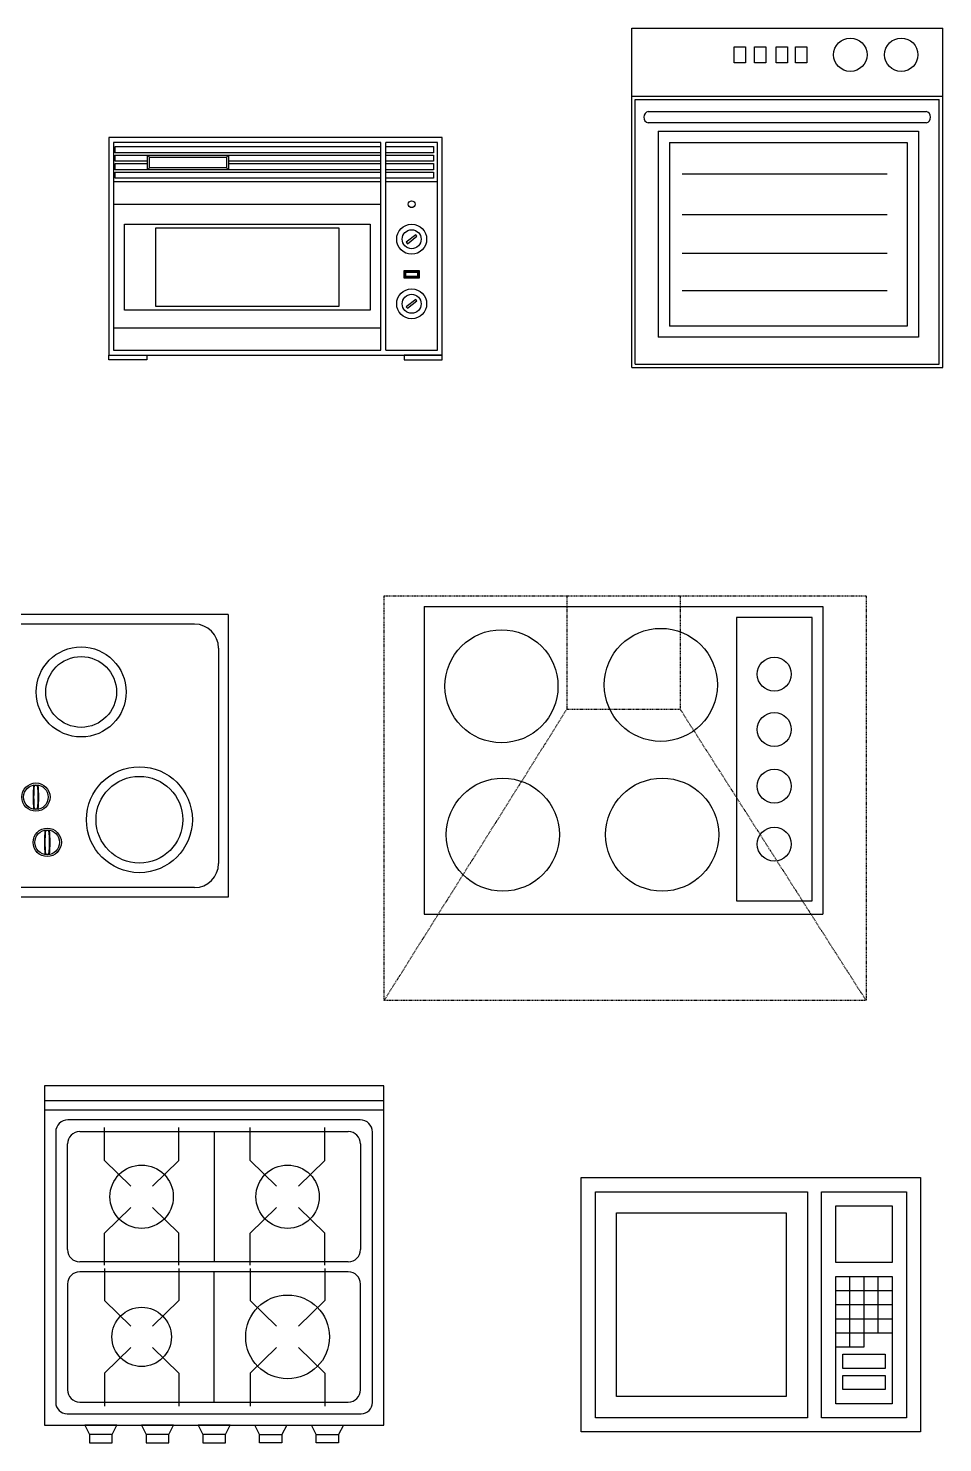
# Model space of a CAD drawing. Header units: millimetres. Extents: x 88 to 1405, y 80 to 747.
# Drawn here: x 1001.3 to 1163, y 80.2 to 330.4 of the extents above; entities that cross this region are included whole.
import ezdxf

# ---------------------------------------------------------------- set-up
doc = ezdxf.new("R2010")
doc.units = ezdxf.units.MM
doc.linetypes.add('0', pattern=[0])
doc.linetypes.add('HIDDEN2', pattern=[0.1875, 0.125, -0.0625])

# ---------------------------------------------------------------- blocks, each defined once
blk = doc.blocks.new('37')
at = {"color": 0, "linetype": '0'}
for p, q in [((4838.67, 13566.08), (4762.67, 13566.08)), ((4762.67, 13566.08), (4762.67, 13516.08)), ((4838.67, 13566.08), (4838.67, 13516.08)), ((4832.72, 13564.38), (4768.62, 13564.38)), ((4764.37, 13560.13), (4764.37, 13522.03)), ((4836.97, 13560.13), (4836.97, 13522.03)), ((4796.36, 13535.84), (4796.27, 13535.92)), ((4796.97, 13535.84), (4797.07, 13535.92)), ((4804.36, 13535.84), (4804.27, 13535.92)), ((4804.97, 13535.84), (4805.07, 13535.92)), ((4796.36, 13531.72), (4796.27, 13531.64)), ((4796.97, 13531.72), (4797.07, 13531.64)), ((4804.36, 13531.72), (4804.27, 13531.64)), ((4804.97, 13531.72), (4805.07, 13531.64)), ((4794.36, 13527.84), (4794.27, 13527.92)), ((4794.97, 13527.84), (4795.07, 13527.92)), ((4806.36, 13527.84), (4806.27, 13527.92)), ((4806.97, 13527.84), (4807.07, 13527.92)), ((4794.36, 13523.72), (4794.27, 13523.64)), ((4794.97, 13523.72), (4795.07, 13523.64)), ((4806.36, 13523.72), (4806.27, 13523.64)), ((4806.97, 13523.72), (4807.07, 13523.64)), ((4832.72, 13517.78), (4768.62, 13517.78)), ((4838.67, 13516.08), (4762.67, 13516.08))]:
    blk.add_line(p, q, dxfattribs=at)
for centre, radius in [((4788.67, 13552.38), 7.96), ((4812.67, 13552.38), 7.96), ((4788.67, 13552.38), 6.26), ((4812.67, 13552.38), 6.26), ((4778.37, 13529.78), 9.37), ((4822.97, 13529.78), 9.37), ((4778.37, 13529.78), 7.67), ((4796.67, 13533.78), 2.5), ((4796.67, 13533.78), 2.18), ((4804.67, 13533.78), 2.5), ((4804.67, 13533.78), 2.18), ((4822.97, 13529.78), 7.67), ((4794.67, 13525.78), 2.5), ((4794.67, 13525.78), 2.18), ((4806.67, 13525.78), 2.5), ((4806.67, 13525.78), 2.18)]:
    blk.add_circle(centre, radius, dxfattribs=at)
for centre, radius, start, end in [((4768.62, 13560.13), 4.25, 90, 180), ((4832.72, 13560.13), 4.25, 0, 90), ((4819.21, 13533.78), 23.04, 174.6599, 185.3401), ((4819.21, 13533.78), 22.94, 174.8519, 185.1481), ((4796.67, 13533.78), 2.08, 81.5049, 98.4951), ((4774.13, 13533.78), 22.94, 354.8519, 5.1481), ((4774.13, 13533.78), 23.04, 354.6599, 5.3401), ((4827.21, 13533.78), 23.04, 174.6599, 185.3401), ((4827.21, 13533.78), 22.94, 174.8519, 185.1481), ((4804.67, 13533.78), 2.08, 81.5049, 98.4951), ((4782.13, 13533.78), 22.94, 354.8519, 5.1481), ((4782.13, 13533.78), 23.04, 354.6599, 5.3401), ((4796.67, 13533.78), 2.08, 261.5049, 278.4951), ((4804.67, 13533.78), 2.08, 261.5049, 278.4951), ((4817.21, 13525.78), 23.04, 174.6599, 185.3401), ((4817.21, 13525.78), 22.94, 174.8519, 185.1481), ((4794.67, 13525.78), 2.08, 81.5049, 98.4951), ((4772.13, 13525.78), 22.94, 354.8519, 5.1481), ((4772.13, 13525.78), 23.04, 354.6599, 5.3401), ((4829.21, 13525.78), 23.04, 174.6599, 185.3401), ((4829.21, 13525.78), 22.94, 174.8519, 185.1481), ((4806.67, 13525.78), 2.08, 81.5049, 98.4951), ((4784.13, 13525.78), 22.94, 354.8519, 5.1481), ((4784.13, 13525.78), 23.04, 354.6599, 5.3401), ((4794.67, 13525.78), 2.08, 261.5049, 278.4951), ((4806.67, 13525.78), 2.08, 261.5049, 278.4951), ((4768.62, 13522.03), 4.25, 180, 270), ((4832.72, 13522.03), 4.25, 270, 0)]:
    blk.add_arc(centre, radius, start, end, dxfattribs=at)
blk = doc.blocks.new('36')
at = {"color": 0}
for p, q in [((4866.18, 13482.7), (4806.18, 13482.7)), ((4806.18, 13482.7), (4806.18, 13422.7)), ((4866.18, 13422.7), (4866.18, 13482.7)), ((4866.18, 13480.08), (4806.18, 13480.08)), ((4866.18, 13478.4), (4806.18, 13478.4)), ((4862.01, 13476.7), (4810.34, 13476.7)), ((4816.78, 13469.53), (4816.78, 13475.36)), ((4829.96, 13469.53), (4829.96, 13475.36)), ((4842.59, 13469.53), (4842.59, 13475.36)), ((4855.77, 13469.53), (4855.77, 13475.36)), ((4808.18, 13474.53), (4808.18, 13426.7)), ((4812.43, 13474.61), (4859.91, 13474.61)), ((4836.17, 13474.61), (4836.17, 13451.58)), ((4864.18, 13426.7), (4864.18, 13474.53)), ((4810.26, 13453.75), (4810.26, 13472.44)), ((4862.08, 13472.44), (4862.08, 13453.75)), ((4821.43, 13464.99), (4816.78, 13469.53)), ((4825.31, 13464.99), (4829.96, 13469.53)), ((4847.24, 13464.99), (4842.59, 13469.53)), ((4851.12, 13464.99), (4855.77, 13469.53)), ((4816.78, 13456.67), (4821.43, 13461.21)), ((4829.96, 13456.67), (4825.31, 13461.21)), ((4842.59, 13456.67), (4847.24, 13461.21)), ((4855.77, 13456.67), (4851.12, 13461.21)), ((4816.78, 13450.99), (4816.78, 13456.67)), ((4829.96, 13450.99), (4829.96, 13456.67)), ((4842.59, 13450.99), (4842.59, 13456.67)), ((4855.77, 13450.99), (4855.77, 13456.67)), ((4859.91, 13451.58), (4812.43, 13451.58)), ((4816.78, 13450.4), (4816.78, 13444.72)), ((4829.96, 13450.4), (4829.96, 13444.72)), ((4842.59, 13450.4), (4842.59, 13444.72)), ((4855.77, 13450.4), (4855.77, 13444.72)), ((4810.26, 13447.64), (4810.26, 13428.95)), ((4859.91, 13449.81), (4812.43, 13449.81)), ((4836.17, 13426.78), (4836.17, 13449.81)), ((4862.08, 13428.95), (4862.08, 13447.64)), ((4816.78, 13444.72), (4821.43, 13440.19)), ((4829.96, 13444.72), (4825.31, 13440.19)), ((4842.59, 13444.72), (4847.24, 13440.19)), ((4855.77, 13444.72), (4851.12, 13440.19)), ((4821.43, 13436.4), (4816.78, 13431.87)), ((4825.31, 13436.4), (4829.96, 13431.87)), ((4847.24, 13436.4), (4842.59, 13431.87)), ((4851.12, 13436.4), (4855.77, 13431.87)), ((4816.78, 13431.87), (4816.78, 13426.04)), ((4829.96, 13431.87), (4829.96, 13426.04)), ((4842.59, 13431.87), (4842.59, 13426.04)), ((4855.77, 13431.87), (4855.77, 13426.04)), ((4812.43, 13426.78), (4859.91, 13426.78)), ((4806.18, 13422.7), (4866.18, 13422.7)), ((4810.18, 13424.7), (4862.18, 13424.7)), ((4813.31, 13422.7), (4814.14, 13421.05)), ((4818.98, 13422.7), (4813.31, 13422.7)), ((4818.14, 13421.05), (4818.98, 13422.7)), ((4823.33, 13422.7), (4824.16, 13421.05)), ((4828.99, 13422.7), (4823.33, 13422.7)), ((4828.16, 13421.05), (4828.99, 13422.7)), ((4833.35, 13422.7), (4834.18, 13421.05)), ((4839.01, 13422.7), (4833.35, 13422.7)), ((4838.18, 13421.05), (4839.01, 13422.7)), ((4844.19, 13421.05), (4843.36, 13422.7)), ((4843.36, 13422.7), (4849.02, 13422.7)), ((4849.02, 13422.7), (4848.19, 13421.05)), ((4854.21, 13421.05), (4853.38, 13422.7)), ((4853.38, 13422.7), (4859.04, 13422.7)), ((4859.04, 13422.7), (4858.21, 13421.05)), ((4818.14, 13421.05), (4814.14, 13421.05)), ((4814.14, 13421.05), (4814.14, 13419.59)), ((4818.14, 13419.59), (4818.14, 13421.05)), ((4828.16, 13421.05), (4824.16, 13421.05)), ((4824.16, 13421.05), (4824.16, 13419.59)), ((4828.16, 13419.59), (4828.16, 13421.05)), ((4838.18, 13421.05), (4834.18, 13421.05)), ((4834.18, 13421.05), (4834.18, 13419.59)), ((4838.18, 13419.59), (4838.18, 13421.05)), ((4844.19, 13419.59), (4844.19, 13421.05)), ((4844.19, 13421.05), (4848.19, 13421.05)), ((4848.19, 13421.05), (4848.19, 13419.59)), ((4854.21, 13419.59), (4854.21, 13421.05)), ((4854.21, 13421.05), (4858.21, 13421.05)), ((4858.21, 13421.05), (4858.21, 13419.59)), ((4814.14, 13419.59), (4818.14, 13419.59)), ((4824.16, 13419.59), (4828.16, 13419.59)), ((4834.18, 13419.59), (4838.18, 13419.59)), ((4848.19, 13419.59), (4844.19, 13419.59)), ((4858.21, 13419.59), (4854.21, 13419.59))]:
    blk.add_line(p, q, dxfattribs=at)
for centre, radius in [((4823.37, 13463.1), 5.6), ((4849.18, 13463.1), 5.6), ((4849.18, 13438.3), 7.41), ((4823.37, 13438.3), 5.25)]:
    blk.add_circle(centre, radius, dxfattribs=at)
for centre, radius, start, end in [((4810.34, 13474.53), 2.17, 90, 180), ((4862.01, 13474.53), 2.17, 0, 90), ((4812.43, 13472.44), 2.17, 90, 180), ((4859.91, 13472.44), 2.17, 0, 90), ((4812.43, 13453.75), 2.17, 180, 270), ((4859.91, 13453.75), 2.17, 270, 0), ((4812.43, 13447.64), 2.17, 90, 180), ((4859.91, 13447.64), 2.17, 0, 90), ((4812.43, 13428.95), 2.17, 180, 270), ((4859.91, 13428.95), 2.17, 270, 0), ((4810.18, 13426.7), 2, 180, 270), ((4862.18, 13426.7), 2, 270, 0)]:
    blk.add_arc(centre, radius, start, end, dxfattribs=at)
blk = doc.blocks.new('34')
at = {"color": 0}
for p, q in [((4817.54, 13650.45), (4817.54, 13611.95)), ((4876.54, 13650.45), (4817.54, 13650.45)), ((4876.54, 13611.95), (4876.54, 13650.45)), ((4818.4, 13649.6), (4818.4, 13612.81)), ((4865.69, 13649.6), (4818.4, 13649.6)), ((4865.69, 13612.81), (4865.69, 13649.6)), ((4866.54, 13612.81), (4866.54, 13649.6)), ((4875.69, 13649.6), (4866.54, 13649.6)), ((4875.69, 13612.81), (4875.69, 13649.6)), ((4824.4, 13647.34), (4824.74, 13647)), ((4838.36, 13647), (4838.7, 13647.34)), ((4824.74, 13645.1), (4824.4, 13644.76)), ((4838.36, 13645.1), (4838.7, 13644.76)), ((4865.69, 13642.6), (4818.4, 13642.6)), ((4875.69, 13642.6), (4866.54, 13642.6)), ((4865.69, 13638.63), (4818.4, 13638.63)), ((4818.4, 13616.78), (4865.69, 13616.78)), ((4818.4, 13612.81), (4865.69, 13612.81)), ((4866.54, 13612.81), (4875.69, 13612.81)), ((4817.54, 13611.95), (4876.54, 13611.95))]:
    blk.add_line(p, q, dxfattribs=at)
for points in [[(4818.68, 13648.84), (4865.69, 13648.84)], [(4865.69, 13647.76), (4818.68, 13647.76), (4818.68, 13648.84)], [(4866.54, 13648.84), (4874.98, 13648.84), (4874.98, 13647.76), (4866.54, 13647.76)], [(4824.4, 13646.26), (4818.68, 13646.26), (4818.68, 13647.34)], [(4818.68, 13647.34), (4824.4, 13647.34)], [(4818.68, 13645.83), (4824.4, 13645.83)], [(4824.4, 13644.76), (4818.68, 13644.76), (4818.68, 13645.83)], [(4838.7, 13647.34), (4865.69, 13647.34)], [(4865.69, 13646.26), (4838.7, 13646.26)], [(4838.7, 13645.83), (4865.69, 13645.83)], [(4866.54, 13647.34), (4874.98, 13647.34), (4874.98, 13646.26), (4866.54, 13646.26)], [(4866.54, 13645.83), (4874.98, 13645.83), (4874.98, 13644.76), (4866.54, 13644.76)], [(4818.68, 13644.33), (4865.69, 13644.33)], [(4865.69, 13643.26), (4818.68, 13643.26), (4818.68, 13644.33)], [(4865.69, 13644.76), (4838.7, 13644.76)], [(4866.54, 13644.33), (4874.98, 13644.33), (4874.98, 13643.26), (4866.54, 13643.26)]]:
    blk.add_lwpolyline(points, dxfattribs=at)
for points in [[(4824.4, 13647.34), (4838.7, 13647.34), (4838.7, 13644.76), (4824.4, 13644.76)], [(4824.74, 13647), (4838.36, 13647), (4838.36, 13645.1), (4824.74, 13645.1)], [(4820.33, 13635.12), (4863.76, 13635.12), (4863.76, 13619.9), (4820.33, 13619.9)], [(4825.85, 13634.47), (4858.24, 13634.47), (4858.24, 13620.54), (4825.85, 13620.54)], [(4870.17, 13631.92), (4870.36, 13631.67), (4872.06, 13633), (4871.87, 13633.25)], [(4869.78, 13626.93), (4872.45, 13626.93), (4872.45, 13625.6), (4869.78, 13625.6)], [(4869.92, 13626.79), (4872.31, 13626.79), (4872.31, 13625.75), (4869.92, 13625.75)], [(4870.07, 13626.64), (4872.16, 13626.64), (4872.16, 13625.89), (4870.07, 13625.89)], [(4870.17, 13620.51), (4870.36, 13620.25), (4872.06, 13621.58), (4871.87, 13621.83)], [(4817.54, 13611.95), (4824.3, 13611.95), (4824.3, 13611.12), (4817.54, 13611.12)], [(4876.54, 13611.95), (4869.79, 13611.95), (4869.79, 13611.12), (4876.54, 13611.12)]]:
    blk.add_lwpolyline(points, close=True, dxfattribs=at)
for centre, radius in [((4871.12, 13638.65), 0.597), ((4871.12, 13632.46), 2.65), ((4871.12, 13632.46), 1.68), ((4871.12, 13621.04), 2.65), ((4871.12, 13621.04), 1.68)]:
    blk.add_circle(centre, radius, dxfattribs=at)
blk = doc.blocks.new('31')
at = {"color": 0, "linetype": 'HIDDEN2'}
for p, q in [((4866.25, 13569.36), (4951.5, 13569.36)), ((4866.25, 13497.79), (4866.25, 13569.36)), ((4898.59, 13569.36), (4898.59, 13549.36)), ((4918.59, 13569.36), (4918.59, 13549.36)), ((4951.5, 13569.36), (4951.5, 13497.79)), ((4866.25, 13497.79), (4898.59, 13549.36)), ((4898.59, 13549.36), (4918.59, 13549.36)), ((4951.5, 13497.79), (4918.59, 13549.36)), ((4951.5, 13497.79), (4866.25, 13497.79))]:
    blk.add_line(p, q, dxfattribs=at)
at = {"color": 0}
for p, q in [((4873.34, 13567.47), (4943.85, 13567.47)), ((4873.34, 13567.47), (4873.34, 13513.05)), ((4928.56, 13565.56), (4928.56, 13515.44)), ((4941.93, 13565.56), (4928.56, 13565.56)), ((4941.93, 13515.44), (4941.93, 13565.56)), ((4943.85, 13567.47), (4943.85, 13513.05)), ((4928.56, 13515.44), (4941.93, 13515.44)), ((4873.34, 13513.05), (4943.85, 13513.05))]:
    blk.add_line(p, q, dxfattribs=at)
for centre, radius in [((4887, 13553.39), 10), ((4915.18, 13553.63), 10), ((4935.25, 13555.54), 3), ((4935.25, 13545.75), 3), ((4935.25, 13535.73), 3), ((4887.24, 13527.14), 10), ((4915.42, 13527.14), 10), ((4935.25, 13525.47), 3)]:
    blk.add_circle(centre, radius, dxfattribs=at)
blk = doc.blocks.new('30')
at = {"color": 0}
for p, q in [((4901.11, 13421.49), (4901.11, 13466.49)), ((4901.11, 13466.49), (4961.11, 13466.49)), ((4961.11, 13466.49), (4961.11, 13421.49)), ((4903.61, 13423.99), (4903.61, 13463.99)), ((4903.61, 13463.99), (4941.11, 13463.99)), ((4941.11, 13463.99), (4941.11, 13423.99)), ((4943.61, 13423.99), (4943.61, 13463.99)), ((4943.61, 13463.99), (4958.61, 13463.99)), ((4958.61, 13463.99), (4958.61, 13423.99)), ((4907.36, 13427.74), (4907.36, 13460.24)), ((4907.36, 13460.24), (4937.36, 13460.24)), ((4937.36, 13460.24), (4937.36, 13427.74)), ((4946.11, 13451.49), (4946.11, 13461.49)), ((4946.11, 13461.49), (4956.11, 13461.49)), ((4956.11, 13461.49), (4956.11, 13451.49)), ((4956.11, 13451.49), (4946.11, 13451.49)), ((4946.11, 13426.49), (4946.11, 13448.99)), ((4946.11, 13448.99), (4956.11, 13448.99)), ((4948.61, 13438.99), (4948.61, 13448.99)), ((4951.11, 13448.99), (4951.11, 13438.99)), ((4953.61, 13438.99), (4953.61, 13448.99)), ((4956.11, 13448.99), (4956.11, 13426.49)), ((4946.11, 13446.49), (4956.11, 13446.49)), ((4956.11, 13443.99), (4946.11, 13443.99)), ((4946.11, 13441.49), (4956.11, 13441.49)), ((4956.11, 13438.99), (4946.11, 13438.99)), ((4948.61, 13436.49), (4948.61, 13438.99)), ((4951.11, 13438.99), (4951.11, 13436.49)), ((4951.11, 13436.49), (4946.11, 13436.49)), ((4947.36, 13432.74), (4947.36, 13435.24)), ((4947.36, 13435.24), (4954.86, 13435.24)), ((4954.86, 13435.24), (4954.86, 13432.74)), ((4954.86, 13432.74), (4947.36, 13432.74)), ((4947.36, 13428.99), (4947.36, 13431.49)), ((4947.36, 13431.49), (4954.86, 13431.49)), ((4954.86, 13431.49), (4954.86, 13428.99)), ((4937.36, 13427.74), (4907.36, 13427.74)), ((4954.86, 13428.99), (4947.36, 13428.99)), ((4956.11, 13426.49), (4946.11, 13426.49)), ((4941.11, 13423.99), (4903.61, 13423.99)), ((4958.61, 13423.99), (4943.61, 13423.99)), ((4961.11, 13421.49), (4901.11, 13421.49))]:
    blk.add_line(p, q, dxfattribs=at)
blk = doc.blocks.new('40')
at = {"color": 0}
for p, q in [((4910.03, 13609.78), (4910.03, 13669.78)), ((4910.03, 13669.78), (4965.03, 13669.78)), ((4965.03, 13609.78), (4965.03, 13669.78)), ((4928.17, 13666.48), (4930.18, 13666.48)), ((4928.17, 13663.67), (4928.17, 13666.48)), ((4930.18, 13666.48), (4930.18, 13663.67)), ((4931.78, 13666.48), (4933.78, 13666.48)), ((4931.78, 13663.67), (4931.78, 13666.48)), ((4933.78, 13666.48), (4933.78, 13663.67)), ((4935.58, 13666.48), (4937.58, 13666.48)), ((4935.58, 13663.67), (4935.58, 13666.48)), ((4937.58, 13666.48), (4937.58, 13663.67)), ((4938.98, 13663.67), (4938.98, 13666.48)), ((4938.98, 13666.48), (4940.98, 13666.48)), ((4940.98, 13666.48), (4940.98, 13663.67)), ((4930.18, 13663.67), (4928.17, 13663.67)), ((4933.78, 13663.67), (4931.78, 13663.67)), ((4937.58, 13663.67), (4935.58, 13663.67)), ((4940.98, 13663.67), (4938.98, 13663.67)), ((4910.03, 13657.77), (4965.03, 13657.77)), ((4910.64, 13610.38), (4910.64, 13657.17)), ((4910.64, 13657.17), (4964.43, 13657.17)), ((4964.43, 13610.38), (4964.43, 13657.17)), ((4962.13, 13653.05), (4912.94, 13653.05)), ((4912.96, 13655.05), (4962.11, 13655.05)), ((4914.73, 13651.57), (4914.73, 13615.11)), ((4914.73, 13651.57), (4960.74, 13651.57)), ((4960.74, 13651.57), (4960.74, 13615.11)), ((4916.73, 13649.57), (4916.73, 13617.11)), ((4916.73, 13649.57), (4958.74, 13649.57)), ((4958.74, 13649.57), (4958.74, 13617.11)), ((4918.97, 13644.04), (4955.19, 13644.04)), ((4918.97, 13636.83), (4955.19, 13636.83)), ((4918.97, 13630.02), (4955.19, 13630.02)), ((4918.97, 13623.41), (4955.19, 13623.41)), ((4958.74, 13617.11), (4916.73, 13617.11)), ((4960.74, 13615.11), (4914.73, 13615.11)), ((4910.64, 13610.38), (4964.43, 13610.38)), ((4910.03, 13609.78), (4965.03, 13609.78))]:
    blk.add_line(p, q, dxfattribs=at)
for centre in [(4948.7, 13665.09), (4957.7, 13665.09)]:
    blk.add_circle(centre, 2.95, dxfattribs=at)
for centre, start, end in [((4913.2, 13654.05), 103.7318, 255.3279), ((4961.87, 13654.05), 284.6721, 76.2682)]:
    blk.add_arc(centre, 1.03, start, end, dxfattribs=at)

msp = doc.modelspace()

# ---------------------------------------------------------------- block references
for name in ['40', '34', '31', '37', '36', '30']:
    msp.add_blockref(name, (-3802.01, -13339.36))

doc.saveas('drawing.dxf')
